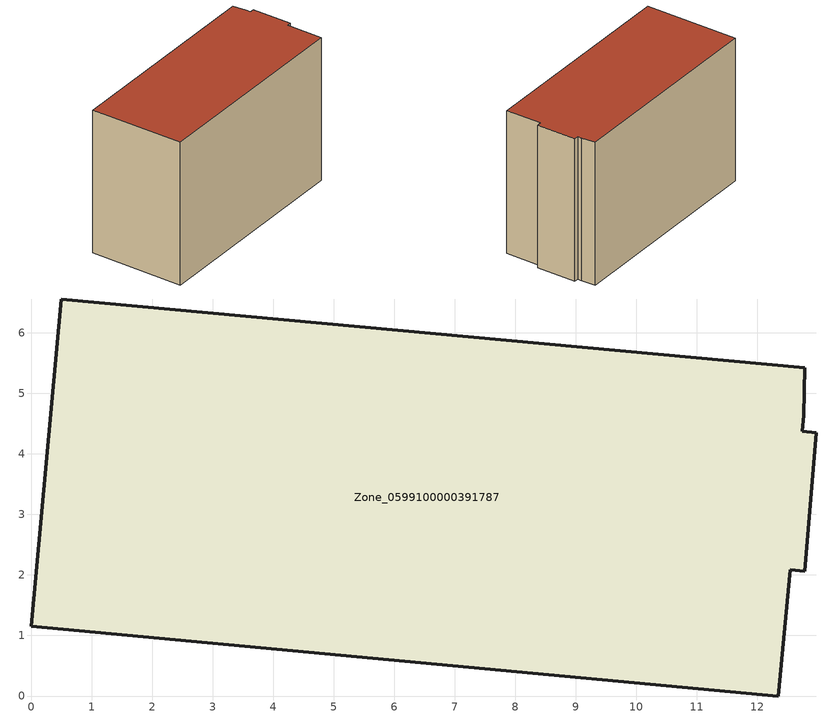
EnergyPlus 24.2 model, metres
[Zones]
Zone_0599100000391787
 floor ground (C_G): 12.74,4.37 12.98,4.35 12.78,2.06 12.54,2.08 12.35,0 0,1.16 0.5,6.56 12.78,5.43 12.77,4.64 z0
 wall outside (C_F): 0.5,6.56 0,1.16 12.35,0 12.54,2.08 12.78,2.06 12.98,4.35 12.74,4.37 12.77,4.64 12.78,5.43 0.5,6.56 z0:8.47
 roof outside (C_R): 12.77,4.64 12.78,5.43 0.5,6.56 0,1.16 12.35,0 12.54,2.08 12.78,2.06 12.98,4.35 12.74,4.37 z8.47
[BUILDING]
Pand.0599100000391787: North Axis=0; Terrain=City; Loads Convergence Tolerance Value=0.04; Temperature Convergence Tolerance Value=0.4; Solar Distribution=FullExterior; Maximum Number of Warmup Days=25; Minimum Number of Warmup Days=1
[Site:Location]
Rotterdam.The.Hague.AP_ZH_NLD Design_Conditions: Latitude=51.96; Longitude=4.45; Time Zone=1; Elevation=-4.5
[SITE:GROUNDTEMPERATURE:BUILDINGSURFACE]
18, 18, 18, 18, 18, 18, 18, 18, 18, 18, 18, 18
[MATERIAL] Thermal Absorptance=0.9; Solar Absorptance=0.7; Visible Absorptance=0.7
Name | Roughness | Thickness | Conductivity | Density | Specific Heat
G.TI.1992-2005 | MediumSmooth | 0.15 | 0.06 | 540 | 1210
F.TI.1992-2005 | Rough | 0.3 | 0.12 | 1920 | 840
R.TI.1992-2005 | MediumRough | 0.2 | 0.08 | 1500 | 1000
[CONSTRUCTION]
C_G: G.TI.1992-2005
C_F: F.TI.1992-2005
C_R: R.TI.1992-2005
[ZONE]
Zone_0599100000391787: Type=1; Multiplier=1; Ceiling Height=Autocalculate; Volume=Autocalculate; Floor Area=autocalculate; Part of Total Floor Area=Yes
[ZONEINFILTRATION:DESIGNFLOWRATE]
Infil_Zone_0599100000391787: Zone or ZoneList or Space or SpaceList=Zone_0599100000391787; Schedule=AlwaysOn; Design Flow Rate Calculation Method=Flow/Area; Flow Rate per Floor Area=0.0015; Constant Term Coefficient=1; Temperature Term Coefficient=0; Velocity Term Coefficient=0; Velocity Squared Term Coefficient=0
[HVACTEMPLATE:ZONE:IDEALLOADSAIRSYSTEM]
Zone_0599100000391787: Maximum Heating Supply Air Temperature=50; Minimum Cooling Supply Air Temperature=13; Maximum Heating Supply Air Humidity Ratio=0.0156; Minimum Cooling Supply Air Humidity Ratio=0.0077; Heating Limit=NoLimit; Cooling Limit=NoLimit; Dehumidification Control Type=ConstantSensibleHeatRatio; Cooling Sensible Heat Ratio=0.7; Dehumidification Setpoint=60; Humidification Control Type=None; Humidification Setpoint=30; Outdoor Air Method=None; Outdoor Air Flow Rate per Person=0.00944; Outdoor Air Flow Rate per Zone Floor Area=0; Outdoor Air Flow Rate per Zone=0; Demand Controlled Ventilation Type=None; Outdoor Air Economizer Type=NoEconomizer; Heat Recovery Type=None; Sensible Heat Recovery Effectiveness=0.7; Latent Heat Recovery Effectiveness=0.65
[ZONECONTROL:THERMOSTAT]
ThermostatControl_Zone_0599100000391787: Zone or ZoneList=Zone_0599100000391787; Control Type Schedule=DualSetpointControlType; Control 1=Thermostat_Zone_0599100000391787; Temperature Difference Between Cutout And Setpoint=0
[THERMOSTATSETPOINT:DUALSETPOINT]
Thermostat_Zone_0599100000391787: Heating Setpoint Temperature Schedule=HeatingSetpoint_Zone_0599100000391787; Cooling Setpoint Temperature Schedule=CoolingSetpoint_Zone_0599100000391787
[SCHEDULE:COMPACT]
HeatingSetpoint_Zone_0599100000391787: Through: 12/31, For: AllDays, Until: 24:00, 21
CoolingSetpoint_Zone_0599100000391787: Through: 12/31, For: AllDays, Until: 24:00, 24
DualSetpointControlType: Through: 12/31, For: AllDays, Until: 24:00, 4
AlwaysOn: Through: 12/31, For: AllDays, Until: 24:00, 1
